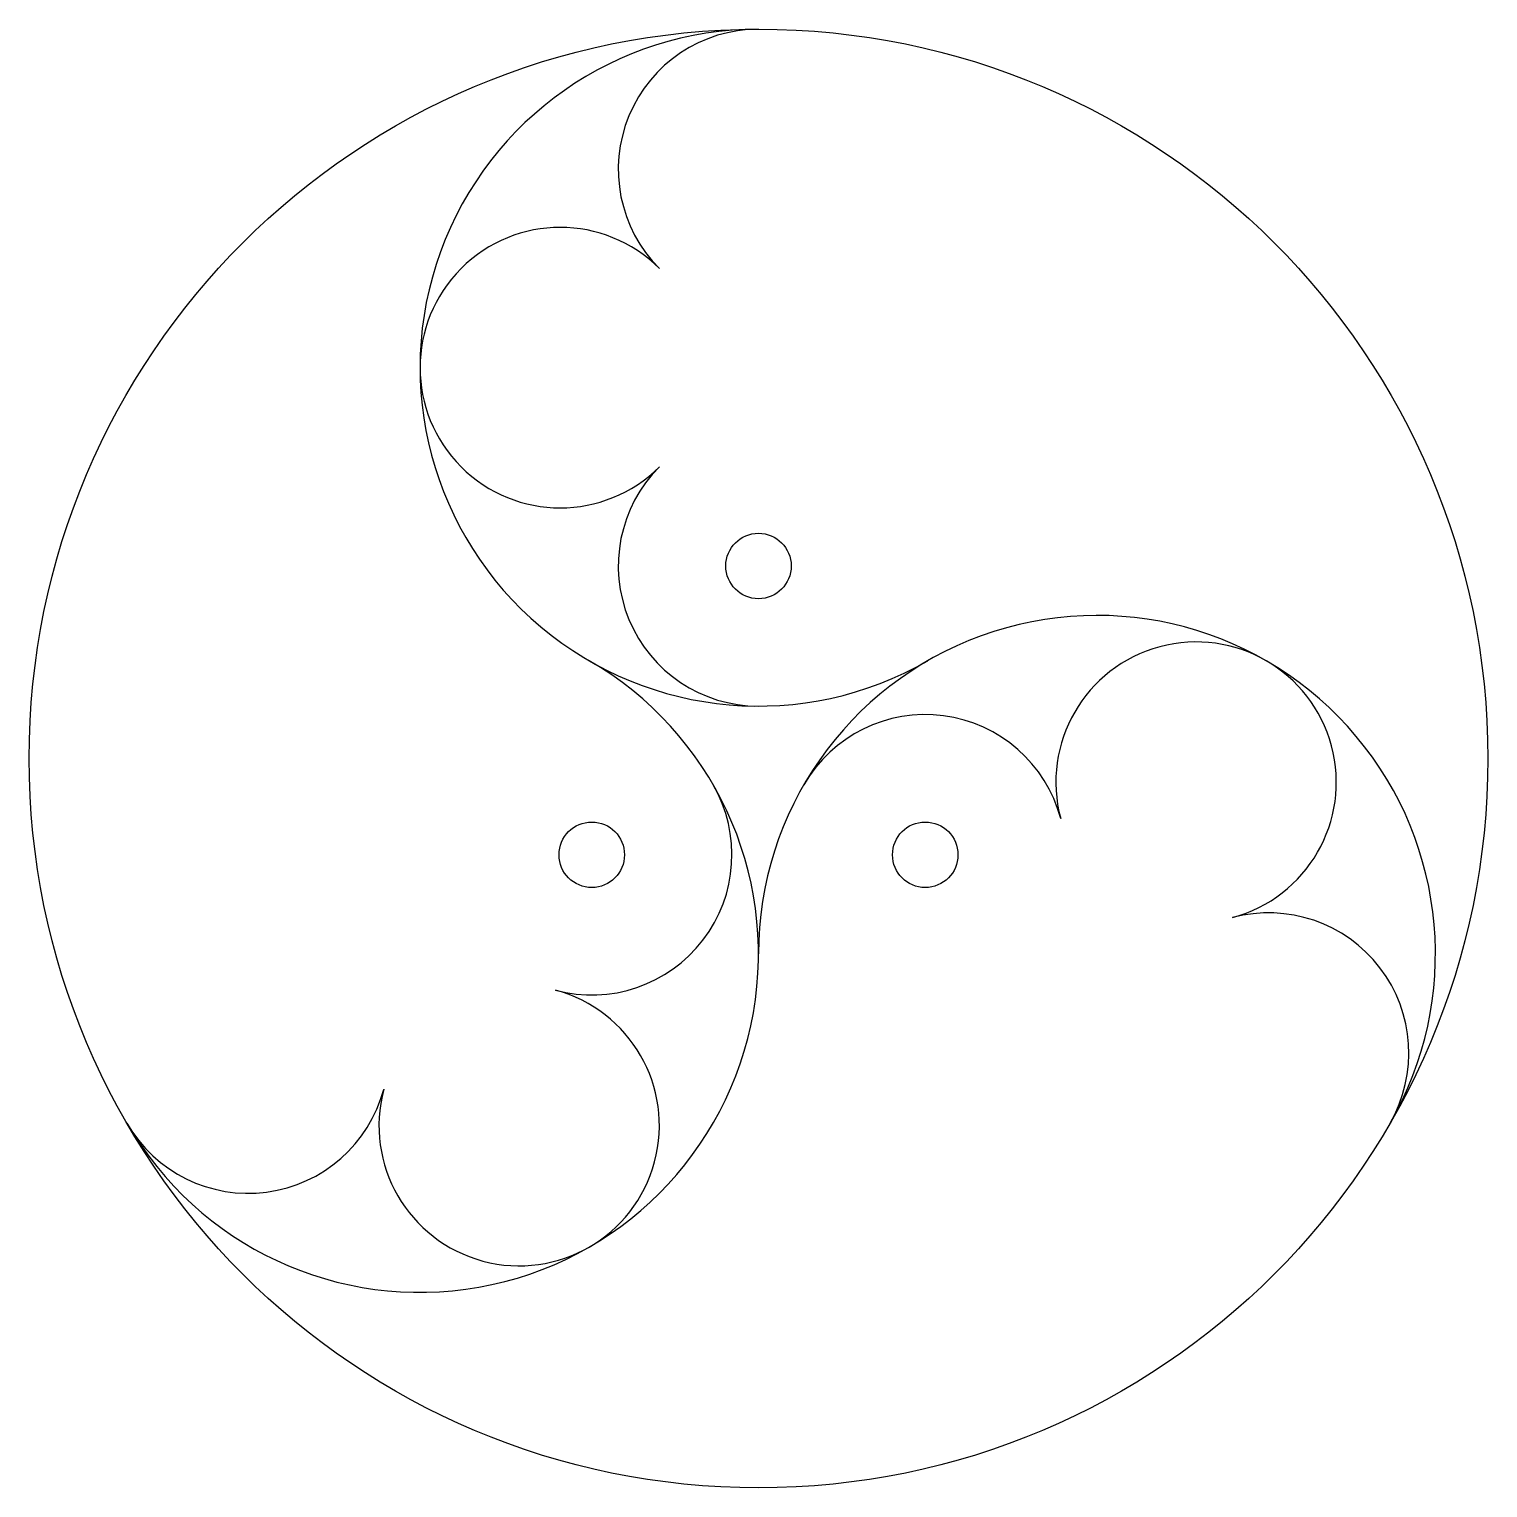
# Model space of a CAD drawing. Extents: x -12.5 to 12.5, y -12.5 to 12.5.
import ezdxf

# ---------------------------------------------------------------- set-up
doc = ezdxf.new("R2010")
doc.units = 0
doc.layers.add('MODELSKETCH_VISIBLE', color=7, linetype='CONTINUOUS')

msp = doc.modelspace()

# ---------------------------------------------------------------- linework, layer by layer
at = {"layer": 'MODELSKETCH_VISIBLE'}
for centre, radius in [((0, 0), 12.5), ((0, 3.3), 0.561), ((-2.858, -1.65), 0.561), ((2.858, -1.65), 0.561)]:
    msp.add_circle(centre, radius, dxfattribs=at)
for centre, radius, start, end in [((0, 10.097), 2.403, 90, 225), ((0, 6.699), 5.801, 90, 300), ((-3.398, 6.699), 2.403, 45, 315), ((0, 3.3), 2.403, 135, 270), ((5.801, -3.349), 5.801, 330, 180), ((7.5, -0.406), 2.403, 285, 195), ((-5.801, -3.349), 5.801, 210, 60), ((2.858, -1.65), 2.403, 15, 150), ((-2.858, -1.65), 2.403, 255, 30), ((8.744, -5.049), 2.403, 330, 105), ((-4.102, -6.292), 2.403, 165, 75), ((-8.744, -5.049), 2.403, 210, 345)]:
    msp.add_arc(centre, radius, start, end, dxfattribs=at)

doc.saveas('drawing.dxf')
